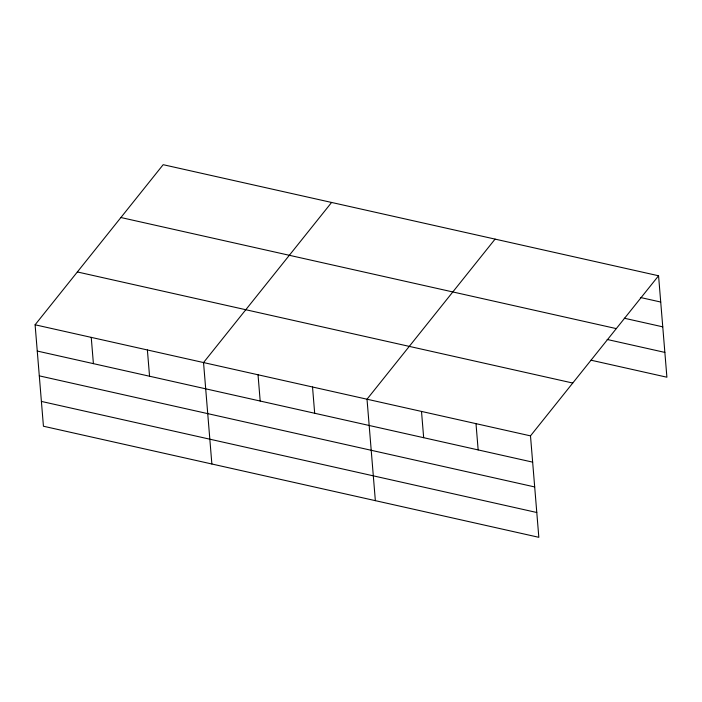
<?xml version="1.0" encoding="UTF-8"?>
<svg xmlns="http://www.w3.org/2000/svg" width="702" height="702" viewBox="0 0 702 702"><rect width="100%" height="100%" fill="white"/><g stroke="black" fill="none" stroke-linecap="round" stroke-linejoin="round"><path stroke-width="1.05" d="M658.564 275.772L530.493 435.872L538.829 537.311L43.436 426.228L35.1 324.789L163.171 164.689L658.564 275.772L666.9 377.211L591.04 360.205M331.598 202.457L203.536 362.557L211.872 463.996M495.077 239.119L367.014 399.21L375.351 500.649M640.417 297.49L660.722 302.035M624.297 318.225L662.758 326.842M120.902 217.523L616.295 328.606M607.16 339.47L664.864 352.404M77.36 271.955L572.753 383.038M35.1 324.789L530.493 435.872M37.259 351.053L532.651 462.135M39.303 375.86L534.687 486.942M41.4 401.421L536.793 512.504M476 423.648L478.159 449.921M421.507 411.433L423.666 437.697M312.522 386.995L314.68 413.259M258.029 374.771L260.188 401.044M147.385 349.965L149.552 376.228M91.242 337.372L93.401 363.645"/></g></svg>
